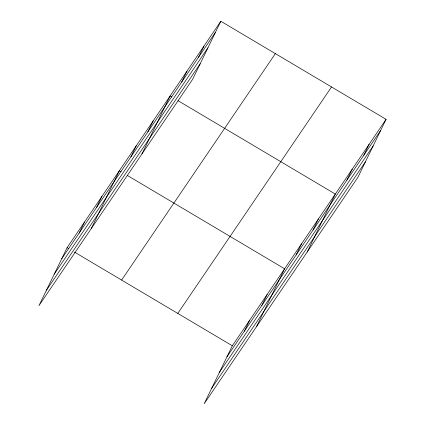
<?xml version="1.0" encoding="UTF-8"?>
<svg xmlns="http://www.w3.org/2000/svg" width="425" height="425" viewBox="0 0 425 425"><rect width="100%" height="100%" fill="white"/><g stroke="black" fill="none" stroke-linecap="round" stroke-linejoin="round"><path stroke-width="0.64" d="M220.83 21.25L67.086 247.706L38.935 305.676L192.679 79.22L220.83 21.25L386.065 119.324L357.914 177.294L204.17 403.75L232.321 345.78L386.065 119.324M79.14 233.097L84.511 222.041M96.565 207.432L101.936 196.377M91.21 228.682L119.361 170.712L121.061 171.721M130.9 156.857L136.271 145.802M147.815 131.947L153.181 120.891M141.945 153.951L170.096 95.981L171.796 96.99M181.64 82.126L187.005 71.071M198.549 57.216L203.915 46.16M244.375 331.171L249.741 320.115M261.8 305.506L267.166 294.451M256.445 326.756L284.591 268.786L127.309 175.429M296.135 254.931L301.506 243.876M313.044 230.021L318.415 218.965M307.179 252.025L335.325 194.055L178.048 100.698M346.869 180.2L352.24 169.145M363.784 155.29L369.15 144.234M61.715 258.761L215.459 32.305M54.198 274.242L207.942 47.786M46.453 290.195L200.196 63.739M121.614 280.07L275.358 53.614M177.793 313.416L331.537 86.96M226.95 356.835L380.694 130.379M219.433 372.316L373.177 145.865M211.687 388.269L365.431 161.813M67.086 247.706L68.792 248.715M74.471 252.089L232.321 345.78"/></g></svg>
